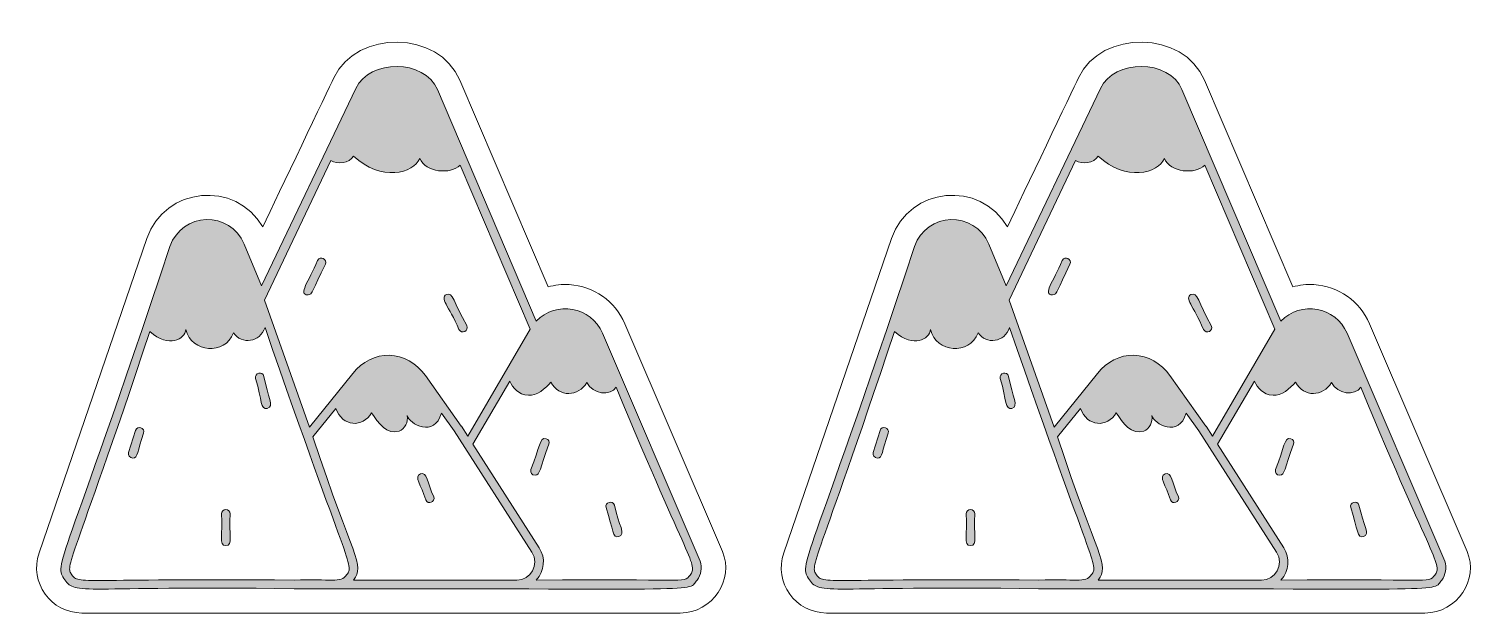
# Model space of a CAD drawing. Header units: inches. Extents: x 16.8 to 30, y -9.1 to -3.1.
# Drawn here: x 26.48 to 29.994, y -4.907 to -3.491 of the extents above; entities that cross this region are included whole.
import ezdxf

# ---------------------------------------------------------------- set-up
doc = ezdxf.new("R2010")
doc.units = ezdxf.units.IN
doc.header["$MEASUREMENT"] = 0
doc.layers.add('_U+0421_U+043B_U+043E_U+0439 1', color=7, linetype='Continuous')

# ---------------------------------------------------------------- blocks, each defined once
blk = doc.blocks.new('block 4')
at = {"layer": '_U+0421_U+043B_U+043E_U+0439 1', "lineweight": 0}
for points, knots in [([(28.1066, -4.7809), (28.1066, -4.7809), (27.8699, -4.2286), (27.8699, -4.2286), (27.8422, -4.1641), (27.7578, -4.1489), (27.7095, -4.1994), (27.7095, -4.1994), (27.4699, -3.6379), (27.4699, -3.6379), (27.4387, -3.5637), (27.3063, -3.5633), (27.2722, -3.6349), (27.2722, -3.6349), (27.0441, -4.1139), (27.0441, -4.1139), (27.0441, -4.1139), (27.0018, -4.0124), (27.0018, -4.0124), (26.9678, -3.9308), (26.8508, -3.9341), (26.822, -4.0181), (26.5597, -4.8067), (26.5388, -4.7865), (26.5673, -4.8264), (26.5948, -4.865), (26.6003, -4.8403), (27.1226, -4.8478), (27.1226, -4.8478), (27.2254, -4.8478), (27.2254, -4.8478), (28.1278, -4.8478), (28.0775, -4.8566), (28.0993, -4.8271), (28.109, -4.814), (28.1118, -4.7975), (28.1066, -4.7809)], [0, 0, 0, 0, 1, 1, 1, 2, 2, 2, 3, 3, 3, 4, 4, 4, 5, 5, 5, 6, 6, 6, 7, 7, 7, 8, 8, 8, 9, 9, 9, 10, 10, 10, 11, 11, 11, 12, 12, 12, 12]), ([(27.212, -3.8098), (27.2271, -3.8199), (27.2567, -3.8161), (27.2669, -3.7993), (27.333, -3.8613), (27.413, -3.8411), (27.4272, -3.8047), (27.4411, -3.8387), (27.5021, -3.8447), (27.5253, -3.8207), (27.5253, -3.8207), (27.695, -4.2185), (27.695, -4.2185), (27.695, -4.2185), (27.5435, -4.4778), (27.5435, -4.4778), (27.5435, -4.4778), (27.5283, -4.4539), (27.5283, -4.4539), (27.5282, -4.4539), (27.5281, -4.4538), (27.5281, -4.4537), (27.528, -4.4537), (27.528, -4.4536), (27.528, -4.4535), (27.528, -4.4535), (27.4408, -4.3312), (27.4408, -4.3312), (27.4191, -4.3007), (27.3873, -4.2828), (27.3534, -4.282), (27.3197, -4.2812), (27.2877, -4.2971), (27.265, -4.3259), (27.265, -4.3259), (27.1601, -4.4566), (27.1601, -4.4566), (27.1601, -4.4566), (27.0508, -4.1482), (27.0508, -4.1482), (27.0508, -4.1482), (27.212, -3.8098), (27.212, -3.8098)], [0, 0, 0, 0, 1, 1, 1, 2, 2, 2, 3, 3, 3, 4, 4, 4, 5, 5, 5, 6, 6, 6, 7, 7, 7, 8, 8, 8, 9, 9, 9, 10, 10, 10, 11, 11, 11, 12, 12, 12, 13, 13, 13, 14, 14, 14, 14]), ([(27.2506, -4.8138), (27.235, -4.8359), (27.2124, -4.8234), (27.1226, -4.8269), (26.6011, -4.8224), (26.6013, -4.8382), (26.5843, -4.8143), (26.5672, -4.7905), (26.5802, -4.8015), (26.7732, -4.2247), (26.82, -4.2656), (26.8573, -4.2429), (26.8607, -4.2194), (26.8742, -4.2768), (26.9546, -4.2825), (26.976, -4.2277), (26.9951, -4.2562), (27.0405, -4.2513), (27.0523, -4.2148), (27.2555, -4.8026), (27.2682, -4.789), (27.2506, -4.8138)], [0, 0, 0, 0, 1, 1, 1, 2, 2, 2, 3, 3, 3, 4, 4, 4, 5, 5, 5, 6, 6, 6, 7, 7, 7, 7]), ([(28.0826, -4.8147), (28.0663, -4.8366), (28.07, -4.8226), (27.7097, -4.8269), (27.7297, -4.805), (27.7327, -4.7735), (27.7166, -4.7484), (27.7166, -4.7484), (27.5561, -4.4975), (27.5561, -4.4975), (27.5561, -4.4975), (27.6456, -4.3444), (27.6456, -4.3444), (27.6536, -4.3621), (27.6647, -4.3769), (27.6906, -4.3789), (27.7103, -4.3803), (27.7323, -4.3628), (27.7453, -4.3468), (27.7643, -4.3851), (27.8119, -4.3822), (27.8325, -4.3483), (27.8459, -4.3772), (27.8894, -4.3806), (27.9034, -4.3596), (28.0818, -4.7913), (28.1018, -4.7887), (28.0826, -4.8147)], [0, 0, 0, 0, 1, 1, 1, 2, 2, 2, 3, 3, 3, 4, 4, 4, 5, 5, 5, 6, 6, 6, 7, 7, 7, 8, 8, 8, 9, 9, 9, 9]), ([(27.6623, -4.8269), (27.6623, -4.8269), (27.2667, -4.8269), (27.2667, -4.8269), (27.2955, -4.7883), (27.2658, -4.7755), (27.1683, -4.4797), (27.1683, -4.4797), (27.2237, -4.4106), (27.2237, -4.4106), (27.2399, -4.4558), (27.2892, -4.4584), (27.3104, -4.4213), (27.3263, -4.4457), (27.3485, -4.4767), (27.3773, -4.4657), (27.3903, -4.4608), (27.4003, -4.4438), (27.3968, -4.4281), (27.4016, -4.4488), (27.4635, -4.4829), (27.4799, -4.422), (27.4799, -4.422), (27.5108, -4.4653), (27.5108, -4.4653), (27.5108, -4.4653), (27.6991, -4.7596), (27.6991, -4.7596), (27.7177, -4.7888), (27.6968, -4.8269), (27.6623, -4.8269)], [0, 0, 0, 0, 1, 1, 1, 2, 2, 2, 3, 3, 3, 4, 4, 4, 5, 5, 5, 6, 6, 6, 7, 7, 7, 8, 8, 8, 9, 9, 9, 10, 10, 10, 10])]:
    blk.add_open_spline(points, degree=3, knots=knots, dxfattribs=at)
blk = doc.blocks.new('block 8')
at = {"layer": '_U+0421_U+043B_U+043E_U+0439 1', "lineweight": 0}
for points, knots in [([(29.9111, -4.7809), (29.9111, -4.7809), (29.6744, -4.2286), (29.6744, -4.2286), (29.6467, -4.1641), (29.5623, -4.1489), (29.514, -4.1994), (29.514, -4.1994), (29.2744, -3.6379), (29.2744, -3.6379), (29.2432, -3.5637), (29.1108, -3.5633), (29.0767, -3.6349), (29.0767, -3.6349), (28.8486, -4.1139), (28.8486, -4.1139), (28.8486, -4.1139), (28.8063, -4.0124), (28.8063, -4.0124), (28.7723, -3.9308), (28.6553, -3.9341), (28.6265, -4.0181), (28.3642, -4.8067), (28.3433, -4.7865), (28.3718, -4.8264), (28.3993, -4.865), (28.4048, -4.8403), (28.9271, -4.8478), (28.9271, -4.8478), (29.0299, -4.8478), (29.0299, -4.8478), (29.9323, -4.8478), (29.882, -4.8566), (29.9038, -4.8271), (29.9135, -4.814), (29.9163, -4.7975), (29.9111, -4.7809)], [0, 0, 0, 0, 1, 1, 1, 2, 2, 2, 3, 3, 3, 4, 4, 4, 5, 5, 5, 6, 6, 6, 7, 7, 7, 8, 8, 8, 9, 9, 9, 10, 10, 10, 11, 11, 11, 12, 12, 12, 12]), ([(29.0165, -3.8098), (29.0316, -3.8199), (29.0612, -3.8161), (29.0714, -3.7993), (29.1375, -3.8613), (29.2175, -3.8411), (29.2317, -3.8047), (29.2456, -3.8387), (29.3066, -3.8447), (29.3298, -3.8207), (29.3298, -3.8207), (29.4995, -4.2185), (29.4995, -4.2185), (29.4995, -4.2185), (29.348, -4.4778), (29.348, -4.4778), (29.348, -4.4778), (29.3328, -4.4539), (29.3328, -4.4539), (29.3327, -4.4539), (29.3326, -4.4538), (29.3326, -4.4537), (29.3325, -4.4537), (29.3325, -4.4536), (29.3325, -4.4535), (29.3325, -4.4535), (29.2453, -4.3312), (29.2453, -4.3312), (29.2236, -4.3007), (29.1918, -4.2828), (29.1579, -4.282), (29.1242, -4.2812), (29.0922, -4.2971), (29.0696, -4.3259), (29.0696, -4.3259), (28.9646, -4.4566), (28.9646, -4.4566), (28.9646, -4.4566), (28.8553, -4.1482), (28.8553, -4.1482), (28.8553, -4.1482), (29.0165, -3.8098), (29.0165, -3.8098)], [0, 0, 0, 0, 1, 1, 1, 2, 2, 2, 3, 3, 3, 4, 4, 4, 5, 5, 5, 6, 6, 6, 7, 7, 7, 8, 8, 8, 9, 9, 9, 10, 10, 10, 11, 11, 11, 12, 12, 12, 13, 13, 13, 14, 14, 14, 14]), ([(29.0551, -4.8138), (29.0395, -4.8359), (29.0169, -4.8234), (28.9271, -4.8269), (28.4056, -4.8224), (28.4058, -4.8382), (28.3888, -4.8143), (28.3717, -4.7905), (28.3847, -4.8015), (28.5777, -4.2247), (28.6245, -4.2656), (28.6618, -4.2429), (28.6652, -4.2194), (28.6787, -4.2768), (28.7591, -4.2825), (28.7805, -4.2277), (28.7996, -4.2562), (28.845, -4.2513), (28.8568, -4.2148), (29.06, -4.8026), (29.0727, -4.789), (29.0551, -4.8138)], [0, 0, 0, 0, 1, 1, 1, 2, 2, 2, 3, 3, 3, 4, 4, 4, 5, 5, 5, 6, 6, 6, 7, 7, 7, 7]), ([(29.8871, -4.8147), (29.8709, -4.8366), (29.8745, -4.8226), (29.5142, -4.8269), (29.5342, -4.805), (29.5372, -4.7735), (29.5211, -4.7484), (29.5211, -4.7484), (29.3606, -4.4975), (29.3606, -4.4975), (29.3606, -4.4975), (29.4501, -4.3444), (29.4501, -4.3444), (29.4582, -4.3621), (29.4692, -4.3769), (29.4951, -4.3789), (29.5148, -4.3803), (29.5368, -4.3628), (29.5498, -4.3468), (29.5688, -4.3851), (29.6164, -4.3822), (29.637, -4.3483), (29.6504, -4.3772), (29.694, -4.3806), (29.7079, -4.3596), (29.8863, -4.7913), (29.9063, -4.7887), (29.8871, -4.8147)], [0, 0, 0, 0, 1, 1, 1, 2, 2, 2, 3, 3, 3, 4, 4, 4, 5, 5, 5, 6, 6, 6, 7, 7, 7, 8, 8, 8, 9, 9, 9, 9]), ([(29.4668, -4.8269), (29.4668, -4.8269), (29.0712, -4.8269), (29.0712, -4.8269), (29.1, -4.7883), (29.0703, -4.7755), (28.9728, -4.4797), (28.9728, -4.4797), (29.0282, -4.4106), (29.0282, -4.4106), (29.0445, -4.4558), (29.0937, -4.4584), (29.1149, -4.4213), (29.1308, -4.4457), (29.153, -4.4767), (29.1818, -4.4657), (29.1948, -4.4608), (29.2048, -4.4438), (29.2013, -4.4281), (29.2061, -4.4488), (29.268, -4.4829), (29.2844, -4.422), (29.2844, -4.422), (29.3153, -4.4653), (29.3153, -4.4653), (29.3153, -4.4653), (29.5036, -4.7596), (29.5036, -4.7596), (29.5222, -4.7888), (29.5013, -4.8269), (29.4668, -4.8269)], [0, 0, 0, 0, 1, 1, 1, 2, 2, 2, 3, 3, 3, 4, 4, 4, 5, 5, 5, 6, 6, 6, 7, 7, 7, 8, 8, 8, 9, 9, 9, 10, 10, 10, 10])]:
    blk.add_open_spline(points, degree=3, knots=knots, dxfattribs=at)

msp = doc.modelspace()

# ---------------------------------------------------------------- hatches: boundary and pattern name
at = {"layer": '_U+0421_U+043B_U+043E_U+0439 1', "true_color": 0xffffff}
h = msp.add_hatch(color=7, dxfattribs=at)
h.dxf.hatch_style = 2
edge = h.paths.add_edge_path()
edge.add_spline(control_points=[(28.1066, -4.7809), (28.1066, -4.7809), (27.8699, -4.2286), (27.8699, -4.2286), (27.8422, -4.1641), (27.7578, -4.1489), (27.7095, -4.1994), (27.7095, -4.1994), (27.4699, -3.6379), (27.4699, -3.6379), (27.4387, -3.5637), (27.3063, -3.5633), (27.2722, -3.6349), (27.2722, -3.6349), (27.0441, -4.1139), (27.0441, -4.1139), (27.0441, -4.1139), (27.0018, -4.0124), (27.0018, -4.0124), (26.9678, -3.9308), (26.8508, -3.9341), (26.822, -4.0181), (26.5597, -4.8067), (26.5388, -4.7865), (26.5673, -4.8264), (26.5948, -4.865), (26.6003, -4.8403), (27.1226, -4.8478), (27.1226, -4.8478), (27.2254, -4.8478), (27.2254, -4.8478), (28.1278, -4.8478), (28.0775, -4.8566), (28.0993, -4.8271), (28.109, -4.814), (28.1118, -4.7975), (28.1066, -4.7809)], knot_values=[0, 0, 0, 0, 1, 1, 1, 2, 2, 2, 3, 3, 3, 4, 4, 4, 5, 5, 5, 6, 6, 6, 7, 7, 7, 8, 8, 8, 9, 9, 9, 10, 10, 10, 11, 11, 11, 12, 12, 12, 12], degree=3, periodic=1)
edge = h.paths.add_edge_path()
edge.add_spline(control_points=[(27.212, -3.8098), (27.2271, -3.8199), (27.2567, -3.8161), (27.2669, -3.7993), (27.333, -3.8613), (27.413, -3.8411), (27.4272, -3.8047), (27.4411, -3.8387), (27.5021, -3.8447), (27.5253, -3.8207), (27.5253, -3.8207), (27.695, -4.2185), (27.695, -4.2185), (27.695, -4.2185), (27.5435, -4.4778), (27.5435, -4.4778), (27.5435, -4.4778), (27.5283, -4.4539), (27.5283, -4.4539), (27.5282, -4.4539), (27.5281, -4.4538), (27.5281, -4.4537), (27.528, -4.4537), (27.528, -4.4536), (27.528, -4.4535), (27.528, -4.4535), (27.4408, -4.3312), (27.4408, -4.3312), (27.4191, -4.3007), (27.3873, -4.2828), (27.3534, -4.282), (27.3197, -4.2812), (27.2877, -4.2971), (27.265, -4.3259), (27.265, -4.3259), (27.1601, -4.4566), (27.1601, -4.4566), (27.1601, -4.4566), (27.0508, -4.1482), (27.0508, -4.1482), (27.0508, -4.1482), (27.212, -3.8098), (27.212, -3.8098)], knot_values=[0, 0, 0, 0, 1, 1, 1, 2, 2, 2, 3, 3, 3, 4, 4, 4, 5, 5, 5, 6, 6, 6, 7, 7, 7, 8, 8, 8, 9, 9, 9, 10, 10, 10, 11, 11, 11, 12, 12, 12, 13, 13, 13, 14, 14, 14, 14], degree=3, periodic=1)
edge = h.paths.add_edge_path()
edge.add_spline(control_points=[(27.2506, -4.8138), (27.235, -4.8359), (27.2124, -4.8234), (27.1226, -4.8269), (26.6011, -4.8224), (26.6013, -4.8382), (26.5843, -4.8143), (26.5672, -4.7905), (26.5802, -4.8015), (26.7732, -4.2247), (26.82, -4.2656), (26.8573, -4.2429), (26.8607, -4.2194), (26.8742, -4.2768), (26.9546, -4.2825), (26.976, -4.2277), (26.9951, -4.2562), (27.0405, -4.2513), (27.0523, -4.2148), (27.2555, -4.8026), (27.2682, -4.789), (27.2506, -4.8138)], knot_values=[0, 0, 0, 0, 1, 1, 1, 2, 2, 2, 3, 3, 3, 4, 4, 4, 5, 5, 5, 6, 6, 6, 7, 7, 7, 7], degree=3, periodic=1)
edge = h.paths.add_edge_path()
edge.add_spline(control_points=[(27.6623, -4.8269), (27.6623, -4.8269), (27.2667, -4.8269), (27.2667, -4.8269), (27.2955, -4.7883), (27.2658, -4.7755), (27.1683, -4.4797), (27.1683, -4.4797), (27.2237, -4.4106), (27.2237, -4.4106), (27.2399, -4.4558), (27.2892, -4.4584), (27.3104, -4.4213), (27.3263, -4.4457), (27.3485, -4.4767), (27.3773, -4.4657), (27.3903, -4.4608), (27.4003, -4.4438), (27.3968, -4.4281), (27.4016, -4.4488), (27.4635, -4.4829), (27.4799, -4.422), (27.4799, -4.422), (27.5108, -4.4653), (27.5108, -4.4653), (27.5108, -4.4653), (27.6991, -4.7596), (27.6991, -4.7596), (27.7177, -4.7888), (27.6968, -4.8269), (27.6623, -4.8269)], knot_values=[0, 0, 0, 0, 1, 1, 1, 2, 2, 2, 3, 3, 3, 4, 4, 4, 5, 5, 5, 6, 6, 6, 7, 7, 7, 8, 8, 8, 9, 9, 9, 10, 10, 10, 10], degree=3, periodic=1)
edge = h.paths.add_edge_path()
edge.add_spline(control_points=[(28.0826, -4.8147), (28.0663, -4.8366), (28.07, -4.8226), (27.7097, -4.8269), (27.7297, -4.805), (27.7327, -4.7735), (27.7166, -4.7484), (27.7166, -4.7484), (27.5561, -4.4975), (27.5561, -4.4975), (27.5561, -4.4975), (27.6456, -4.3444), (27.6456, -4.3444), (27.6536, -4.3621), (27.6647, -4.3769), (27.6906, -4.3789), (27.7103, -4.3803), (27.7323, -4.3628), (27.7453, -4.3468), (27.7643, -4.3851), (27.8119, -4.3822), (27.8325, -4.3483), (27.8459, -4.3772), (27.8894, -4.3806), (27.9034, -4.3596), (28.0818, -4.7913), (28.1018, -4.7887), (28.0826, -4.8147)], knot_values=[0, 0, 0, 0, 1, 1, 1, 2, 2, 2, 3, 3, 3, 4, 4, 4, 5, 5, 5, 6, 6, 6, 7, 7, 7, 8, 8, 8, 9, 9, 9, 9], degree=3, periodic=1)
edge = h.paths.add_edge_path()
edge.add_spline(control_points=[(26.7582, -4.4708), (26.7419, -4.5152), (26.7449, -4.531), (26.7316, -4.531), (26.7246, -4.531), (26.7195, -4.5242), (26.7217, -4.5175), (26.7217, -4.5175), (26.7383, -4.4645), (26.7383, -4.4645), (26.7424, -4.4514), (26.7623, -4.4577), (26.7582, -4.4708)], knot_values=[0, 0, 0, 0, 1, 1, 1, 2, 2, 2, 3, 3, 3, 4, 4, 4, 4], degree=3, periodic=1)
edge = h.paths.add_edge_path()
edge.add_spline(control_points=[(27.0497, -4.3331), (27.0587, -4.3832), (27.0754, -4.4063), (27.0578, -4.4106), (27.0411, -4.4146), (27.0453, -4.3925), (27.0295, -4.3381), (27.0262, -4.3247), (27.0464, -4.3197), (27.0497, -4.3331)], knot_values=[0, 0, 0, 0, 1, 1, 1, 2, 2, 2, 3, 3, 3, 3], degree=3, periodic=1)
edge = h.paths.add_edge_path()
edge.add_spline(control_points=[(26.9574, -4.7432), (26.9394, -4.7432), (26.95, -4.7165), (26.947, -4.6666), (26.947, -4.6528), (26.9678, -4.6528), (26.9678, -4.6666), (26.9647, -4.717), (26.9754, -4.7432), (26.9574, -4.7432)], knot_values=[0, 0, 0, 0, 1, 1, 1, 2, 2, 2, 3, 3, 3, 3], degree=3, periodic=1)
edge = h.paths.add_edge_path()
edge.add_spline(control_points=[(27.1565, -4.1356), (27.1307, -4.1356), (27.1586, -4.1034), (27.1796, -4.0522), (27.1856, -4.0397), (27.2044, -4.0487), (27.1985, -4.0611), (27.1667, -4.1232), (27.1684, -4.1356), (27.1565, -4.1356)], knot_values=[0, 0, 0, 0, 1, 1, 1, 2, 2, 2, 3, 3, 3, 3], degree=3, periodic=1)
edge = h.paths.add_edge_path()
edge.add_spline(control_points=[(27.5223, -4.2194), (27.4969, -4.161), (27.4754, -4.1429), (27.4917, -4.1348), (27.508, -4.1267), (27.5095, -4.1546), (27.541, -4.2101), (27.5471, -4.2224), (27.5285, -4.2317), (27.5223, -4.2194)], knot_values=[0, 0, 0, 0, 1, 1, 1, 2, 2, 2, 3, 3, 3, 3], degree=3, periodic=1)
edge = h.paths.add_edge_path()
edge.add_spline(control_points=[(27.4612, -4.625), (27.4661, -4.6379), (27.4466, -4.6453), (27.4417, -4.6325), (27.4311, -4.5968), (27.4123, -4.5757), (27.4288, -4.5694), (27.4453, -4.563), (27.4453, -4.5911), (27.4612, -4.625)], knot_values=[0, 0, 0, 0, 1, 1, 1, 2, 2, 2, 3, 3, 3, 3], degree=3, periodic=1)
edge = h.paths.add_edge_path()
edge.add_spline(control_points=[(27.7403, -4.4976), (27.717, -4.5573), (27.7199, -4.573), (27.7066, -4.573), (27.6994, -4.573), (27.6944, -4.5659), (27.6968, -4.5591), (27.7187, -4.5061), (27.7167, -4.4784), (27.7339, -4.4843), (27.7393, -4.4862), (27.7422, -4.4921), (27.7403, -4.4976)], knot_values=[0, 0, 0, 0, 1, 1, 1, 2, 2, 2, 3, 3, 3, 4, 4, 4, 4], degree=3, periodic=1)
edge = h.paths.add_edge_path()
edge.add_spline(control_points=[(27.8988, -4.6455), (27.9097, -4.694), (27.9273, -4.7165), (27.9099, -4.7215), (27.8937, -4.7261), (27.897, -4.7055), (27.8788, -4.6513), (27.875, -4.6381), (27.895, -4.6323), (27.8988, -4.6455)], knot_values=[0, 0, 0, 0, 1, 1, 1, 2, 2, 2, 3, 3, 3, 3], degree=3, periodic=1)
h = msp.add_hatch(color=7, dxfattribs=at)
h.dxf.hatch_style = 2
edge = h.paths.add_edge_path()
edge.add_spline(control_points=[(29.9111, -4.7809), (29.9111, -4.7809), (29.6744, -4.2286), (29.6744, -4.2286), (29.6467, -4.1641), (29.5623, -4.1489), (29.514, -4.1994), (29.514, -4.1994), (29.2744, -3.6379), (29.2744, -3.6379), (29.2432, -3.5637), (29.1108, -3.5633), (29.0767, -3.6349), (29.0767, -3.6349), (28.8486, -4.1139), (28.8486, -4.1139), (28.8486, -4.1139), (28.8063, -4.0124), (28.8063, -4.0124), (28.7723, -3.9308), (28.6553, -3.9341), (28.6265, -4.0181), (28.3642, -4.8067), (28.3433, -4.7865), (28.3718, -4.8264), (28.3993, -4.865), (28.4048, -4.8403), (28.9271, -4.8478), (28.9271, -4.8478), (29.0299, -4.8478), (29.0299, -4.8478), (29.9323, -4.8478), (29.882, -4.8566), (29.9038, -4.8271), (29.9135, -4.814), (29.9163, -4.7975), (29.9111, -4.7809)], knot_values=[0, 0, 0, 0, 1, 1, 1, 2, 2, 2, 3, 3, 3, 4, 4, 4, 5, 5, 5, 6, 6, 6, 7, 7, 7, 8, 8, 8, 9, 9, 9, 10, 10, 10, 11, 11, 11, 12, 12, 12, 12], degree=3, periodic=1)
edge = h.paths.add_edge_path()
edge.add_spline(control_points=[(29.0165, -3.8098), (29.0316, -3.8199), (29.0612, -3.8161), (29.0714, -3.7993), (29.1375, -3.8613), (29.2175, -3.8411), (29.2317, -3.8047), (29.2456, -3.8387), (29.3066, -3.8447), (29.3298, -3.8207), (29.3298, -3.8207), (29.4995, -4.2185), (29.4995, -4.2185), (29.4995, -4.2185), (29.348, -4.4778), (29.348, -4.4778), (29.348, -4.4778), (29.3328, -4.4539), (29.3328, -4.4539), (29.3327, -4.4539), (29.3326, -4.4538), (29.3326, -4.4537), (29.3325, -4.4537), (29.3325, -4.4536), (29.3325, -4.4535), (29.3325, -4.4535), (29.2453, -4.3312), (29.2453, -4.3312), (29.2236, -4.3007), (29.1918, -4.2828), (29.1579, -4.282), (29.1242, -4.2812), (29.0922, -4.2971), (29.0696, -4.3259), (29.0696, -4.3259), (28.9646, -4.4566), (28.9646, -4.4566), (28.9646, -4.4566), (28.8553, -4.1482), (28.8553, -4.1482), (28.8553, -4.1482), (29.0165, -3.8098), (29.0165, -3.8098)], knot_values=[0, 0, 0, 0, 1, 1, 1, 2, 2, 2, 3, 3, 3, 4, 4, 4, 5, 5, 5, 6, 6, 6, 7, 7, 7, 8, 8, 8, 9, 9, 9, 10, 10, 10, 11, 11, 11, 12, 12, 12, 13, 13, 13, 14, 14, 14, 14], degree=3, periodic=1)
edge = h.paths.add_edge_path()
edge.add_spline(control_points=[(29.0551, -4.8138), (29.0395, -4.8359), (29.0169, -4.8234), (28.9271, -4.8269), (28.4056, -4.8224), (28.4058, -4.8382), (28.3888, -4.8143), (28.3717, -4.7905), (28.3847, -4.8015), (28.5777, -4.2247), (28.6245, -4.2656), (28.6618, -4.2429), (28.6652, -4.2194), (28.6787, -4.2768), (28.7591, -4.2825), (28.7805, -4.2277), (28.7996, -4.2562), (28.845, -4.2513), (28.8568, -4.2148), (29.06, -4.8026), (29.0727, -4.789), (29.0551, -4.8138)], knot_values=[0, 0, 0, 0, 1, 1, 1, 2, 2, 2, 3, 3, 3, 4, 4, 4, 5, 5, 5, 6, 6, 6, 7, 7, 7, 7], degree=3, periodic=1)
edge = h.paths.add_edge_path()
edge.add_spline(control_points=[(29.4668, -4.8269), (29.4668, -4.8269), (29.0712, -4.8269), (29.0712, -4.8269), (29.1, -4.7883), (29.0703, -4.7755), (28.9728, -4.4797), (28.9728, -4.4797), (29.0282, -4.4106), (29.0282, -4.4106), (29.0445, -4.4558), (29.0937, -4.4584), (29.1149, -4.4213), (29.1308, -4.4457), (29.153, -4.4767), (29.1818, -4.4657), (29.1948, -4.4608), (29.2048, -4.4438), (29.2013, -4.4281), (29.2061, -4.4488), (29.268, -4.4829), (29.2844, -4.422), (29.2844, -4.422), (29.3153, -4.4653), (29.3153, -4.4653), (29.3153, -4.4653), (29.5036, -4.7596), (29.5036, -4.7596), (29.5222, -4.7888), (29.5013, -4.8269), (29.4668, -4.8269)], knot_values=[0, 0, 0, 0, 1, 1, 1, 2, 2, 2, 3, 3, 3, 4, 4, 4, 5, 5, 5, 6, 6, 6, 7, 7, 7, 8, 8, 8, 9, 9, 9, 10, 10, 10, 10], degree=3, periodic=1)
edge = h.paths.add_edge_path()
edge.add_spline(control_points=[(29.8871, -4.8147), (29.8709, -4.8366), (29.8745, -4.8226), (29.5142, -4.8269), (29.5342, -4.805), (29.5372, -4.7735), (29.5211, -4.7484), (29.5211, -4.7484), (29.3606, -4.4975), (29.3606, -4.4975), (29.3606, -4.4975), (29.4501, -4.3444), (29.4501, -4.3444), (29.4582, -4.3621), (29.4692, -4.3769), (29.4951, -4.3789), (29.5148, -4.3803), (29.5368, -4.3628), (29.5498, -4.3468), (29.5688, -4.3851), (29.6164, -4.3822), (29.637, -4.3483), (29.6504, -4.3772), (29.694, -4.3806), (29.7079, -4.3596), (29.8863, -4.7913), (29.9063, -4.7887), (29.8871, -4.8147)], knot_values=[0, 0, 0, 0, 1, 1, 1, 2, 2, 2, 3, 3, 3, 4, 4, 4, 5, 5, 5, 6, 6, 6, 7, 7, 7, 8, 8, 8, 9, 9, 9, 9], degree=3, periodic=1)
edge = h.paths.add_edge_path()
edge.add_spline(control_points=[(28.5627, -4.4708), (28.5464, -4.5152), (28.5494, -4.531), (28.5361, -4.531), (28.5291, -4.531), (28.5241, -4.5242), (28.5262, -4.5175), (28.5262, -4.5175), (28.5428, -4.4645), (28.5428, -4.4645), (28.5469, -4.4514), (28.5669, -4.4577), (28.5627, -4.4708)], knot_values=[0, 0, 0, 0, 1, 1, 1, 2, 2, 2, 3, 3, 3, 4, 4, 4, 4], degree=3, periodic=1)
edge = h.paths.add_edge_path()
edge.add_spline(control_points=[(28.8542, -4.3331), (28.8633, -4.3832), (28.8799, -4.4063), (28.8623, -4.4106), (28.8457, -4.4146), (28.8498, -4.3925), (28.834, -4.3381), (28.8307, -4.3247), (28.8509, -4.3197), (28.8542, -4.3331)], knot_values=[0, 0, 0, 0, 1, 1, 1, 2, 2, 2, 3, 3, 3, 3], degree=3, periodic=1)
edge = h.paths.add_edge_path()
edge.add_spline(control_points=[(28.7619, -4.7432), (28.7439, -4.7432), (28.7545, -4.7165), (28.7515, -4.6666), (28.7515, -4.6528), (28.7723, -4.6528), (28.7723, -4.6666), (28.7692, -4.717), (28.7799, -4.7432), (28.7619, -4.7432)], knot_values=[0, 0, 0, 0, 1, 1, 1, 2, 2, 2, 3, 3, 3, 3], degree=3, periodic=1)
edge = h.paths.add_edge_path()
edge.add_spline(control_points=[(28.961, -4.1356), (28.9352, -4.1356), (28.9631, -4.1034), (28.9842, -4.0522), (28.9901, -4.0397), (29.0089, -4.0487), (29.003, -4.0611), (28.9712, -4.1232), (28.9729, -4.1356), (28.961, -4.1356)], knot_values=[0, 0, 0, 0, 1, 1, 1, 2, 2, 2, 3, 3, 3, 3], degree=3, periodic=1)
edge = h.paths.add_edge_path()
edge.add_spline(control_points=[(29.3268, -4.2194), (29.3014, -4.161), (29.28, -4.1429), (29.2962, -4.1348), (29.3125, -4.1267), (29.314, -4.1546), (29.3455, -4.2101), (29.3516, -4.2224), (29.333, -4.2317), (29.3268, -4.2194)], knot_values=[0, 0, 0, 0, 1, 1, 1, 2, 2, 2, 3, 3, 3, 3], degree=3, periodic=1)
edge = h.paths.add_edge_path()
edge.add_spline(control_points=[(29.2657, -4.625), (29.2706, -4.6379), (29.2511, -4.6453), (29.2462, -4.6325), (29.2356, -4.5968), (29.2168, -4.5757), (29.2334, -4.5694), (29.2498, -4.563), (29.2499, -4.5911), (29.2657, -4.625)], knot_values=[0, 0, 0, 0, 1, 1, 1, 2, 2, 2, 3, 3, 3, 3], degree=3, periodic=1)
edge = h.paths.add_edge_path()
edge.add_spline(control_points=[(29.5448, -4.4976), (29.5215, -4.5573), (29.5244, -4.573), (29.5111, -4.573), (29.504, -4.573), (29.4989, -4.5659), (29.5013, -4.5591), (29.5232, -4.5061), (29.5212, -4.4784), (29.5384, -4.4843), (29.5438, -4.4862), (29.5467, -4.4921), (29.5448, -4.4976)], knot_values=[0, 0, 0, 0, 1, 1, 1, 2, 2, 2, 3, 3, 3, 4, 4, 4, 4], degree=3, periodic=1)
edge = h.paths.add_edge_path()
edge.add_spline(control_points=[(29.7033, -4.6455), (29.7142, -4.694), (29.7318, -4.7165), (29.7144, -4.7215), (29.6982, -4.7261), (29.7015, -4.7055), (29.6833, -4.6513), (29.6795, -4.6381), (29.6995, -4.6323), (29.7033, -4.6455)], knot_values=[0, 0, 0, 0, 1, 1, 1, 2, 2, 2, 3, 3, 3, 3], degree=3, periodic=1)

# ---------------------------------------------------------------- linework, layer by layer
at = {"layer": '_U+0421_U+043B_U+043E_U+0439 1', "color": 1, "lineweight": 9, "true_color": 0xff0000}
for points in [[(28.1609, -4.7576), (28.1609, -4.7576), (27.9241, -4.2054), (27.9241, -4.2054), (27.9006, -4.1506), (27.8491, -4.1143), (27.7896, -4.1106), (27.7719, -4.1095), (27.7546, -4.1117), (27.7382, -4.1162), (27.7382, -4.1162), (27.5243, -3.6149), (27.5243, -3.6149), (27.4736, -3.4945), (27.2754, -3.4909), (27.2189, -3.6095), (27.2028, -3.6433), (27.0851, -3.8906), (27.0469, -3.9708), (26.9807, -3.857), (26.8095, -3.8727), (26.7662, -3.999), (26.7662, -3.999), (26.5047, -4.7612), (26.5047, -4.7612), (26.4803, -4.8325), (26.5334, -4.9068), (26.6087, -4.9068), (26.6087, -4.9068), (28.0584, -4.9068), (28.0584, -4.9068), (28.1375, -4.9068), (28.1897, -4.8245), (28.1609, -4.7576)], [(29.9654, -4.7576), (29.9654, -4.7576), (29.7286, -4.2054), (29.7286, -4.2054), (29.7052, -4.1506), (29.6536, -4.1143), (29.5941, -4.1106), (29.5764, -4.1095), (29.5592, -4.1117), (29.5427, -4.1162), (29.5427, -4.1162), (29.3288, -3.6149), (29.3288, -3.6149), (29.2781, -3.4945), (29.0799, -3.4909), (29.0234, -3.6095), (29.0073, -3.6433), (28.8896, -3.8906), (28.8514, -3.9708), (28.7852, -3.857), (28.614, -3.8727), (28.5707, -3.999), (28.5707, -3.999), (28.3092, -4.7612), (28.3092, -4.7612), (28.2848, -4.8325), (28.3379, -4.9068), (28.4132, -4.9068), (28.4132, -4.9068), (29.8629, -4.9068), (29.8629, -4.9068), (29.942, -4.9068), (29.9942, -4.8245), (29.9654, -4.7576)]]:
    msp.add_open_spline(points, degree=3, knots=[0, 0, 0, 0, 1, 1, 1, 2, 2, 2, 3, 3, 3, 4, 4, 4, 5, 5, 5, 6, 6, 6, 7, 7, 7, 8, 8, 8, 9, 9, 9, 10, 10, 10, 11, 11, 11, 11], dxfattribs=at)
at = {"layer": '_U+0421_U+043B_U+043E_U+0439 1', "lineweight": 0}
for points, knots in [([(27.1565, -4.1356), (27.1307, -4.1356), (27.1586, -4.1034), (27.1796, -4.0522), (27.1856, -4.0397), (27.2044, -4.0487), (27.1985, -4.0611), (27.1667, -4.1232), (27.1684, -4.1356), (27.1565, -4.1356)], [0, 0, 0, 0, 1, 1, 1, 2, 2, 2, 3, 3, 3, 3]), ([(28.961, -4.1356), (28.9352, -4.1356), (28.9631, -4.1034), (28.9842, -4.0522), (28.9901, -4.0397), (29.0089, -4.0487), (29.003, -4.0611), (28.9712, -4.1232), (28.9729, -4.1356), (28.961, -4.1356)], [0, 0, 0, 0, 1, 1, 1, 2, 2, 2, 3, 3, 3, 3]), ([(27.5223, -4.2194), (27.4969, -4.161), (27.4754, -4.1429), (27.4917, -4.1348), (27.508, -4.1267), (27.5095, -4.1546), (27.541, -4.2101), (27.5471, -4.2224), (27.5285, -4.2317), (27.5223, -4.2194)], [0, 0, 0, 0, 1, 1, 1, 2, 2, 2, 3, 3, 3, 3]), ([(29.3268, -4.2194), (29.3014, -4.161), (29.28, -4.1429), (29.2962, -4.1348), (29.3125, -4.1267), (29.314, -4.1546), (29.3455, -4.2101), (29.3516, -4.2224), (29.333, -4.2317), (29.3268, -4.2194)], [0, 0, 0, 0, 1, 1, 1, 2, 2, 2, 3, 3, 3, 3]), ([(27.0497, -4.3331), (27.0587, -4.3832), (27.0754, -4.4063), (27.0578, -4.4106), (27.0411, -4.4146), (27.0453, -4.3925), (27.0295, -4.3381), (27.0262, -4.3247), (27.0464, -4.3197), (27.0497, -4.3331)], [0, 0, 0, 0, 1, 1, 1, 2, 2, 2, 3, 3, 3, 3]), ([(28.8542, -4.3331), (28.8633, -4.3832), (28.8799, -4.4063), (28.8623, -4.4106), (28.8457, -4.4146), (28.8498, -4.3925), (28.834, -4.3381), (28.8307, -4.3247), (28.8509, -4.3197), (28.8542, -4.3331)], [0, 0, 0, 0, 1, 1, 1, 2, 2, 2, 3, 3, 3, 3]), ([(26.7582, -4.4708), (26.7419, -4.5152), (26.7449, -4.531), (26.7316, -4.531), (26.7246, -4.531), (26.7195, -4.5242), (26.7217, -4.5175), (26.7217, -4.5175), (26.7383, -4.4645), (26.7383, -4.4645), (26.7424, -4.4514), (26.7623, -4.4577), (26.7582, -4.4708)], [0, 0, 0, 0, 1, 1, 1, 2, 2, 2, 3, 3, 3, 4, 4, 4, 4]), ([(28.5627, -4.4708), (28.5464, -4.5152), (28.5494, -4.531), (28.5361, -4.531), (28.5291, -4.531), (28.5241, -4.5242), (28.5262, -4.5175), (28.5262, -4.5175), (28.5428, -4.4645), (28.5428, -4.4645), (28.5469, -4.4514), (28.5669, -4.4577), (28.5627, -4.4708)], [0, 0, 0, 0, 1, 1, 1, 2, 2, 2, 3, 3, 3, 4, 4, 4, 4]), ([(27.7403, -4.4976), (27.717, -4.5573), (27.7199, -4.573), (27.7066, -4.573), (27.6994, -4.573), (27.6944, -4.5659), (27.6968, -4.5591), (27.7187, -4.5061), (27.7167, -4.4784), (27.7339, -4.4843), (27.7393, -4.4862), (27.7422, -4.4921), (27.7403, -4.4976)], [0, 0, 0, 0, 1, 1, 1, 2, 2, 2, 3, 3, 3, 4, 4, 4, 4]), ([(29.5448, -4.4976), (29.5215, -4.5573), (29.5244, -4.573), (29.5111, -4.573), (29.504, -4.573), (29.4989, -4.5659), (29.5013, -4.5591), (29.5232, -4.5061), (29.5212, -4.4784), (29.5384, -4.4843), (29.5438, -4.4862), (29.5467, -4.4921), (29.5448, -4.4976)], [0, 0, 0, 0, 1, 1, 1, 2, 2, 2, 3, 3, 3, 4, 4, 4, 4]), ([(27.4612, -4.625), (27.4661, -4.6379), (27.4466, -4.6453), (27.4417, -4.6325), (27.4311, -4.5968), (27.4123, -4.5757), (27.4288, -4.5694), (27.4453, -4.563), (27.4453, -4.5911), (27.4612, -4.625)], [0, 0, 0, 0, 1, 1, 1, 2, 2, 2, 3, 3, 3, 3]), ([(29.2657, -4.625), (29.2706, -4.6379), (29.2511, -4.6453), (29.2462, -4.6325), (29.2356, -4.5968), (29.2168, -4.5757), (29.2334, -4.5694), (29.2498, -4.563), (29.2499, -4.5911), (29.2657, -4.625)], [0, 0, 0, 0, 1, 1, 1, 2, 2, 2, 3, 3, 3, 3]), ([(27.8988, -4.6455), (27.9097, -4.694), (27.9273, -4.7165), (27.9099, -4.7215), (27.8937, -4.7261), (27.897, -4.7055), (27.8788, -4.6513), (27.875, -4.6381), (27.895, -4.6323), (27.8988, -4.6455)], [0, 0, 0, 0, 1, 1, 1, 2, 2, 2, 3, 3, 3, 3]), ([(29.7033, -4.6455), (29.7142, -4.694), (29.7318, -4.7165), (29.7144, -4.7215), (29.6982, -4.7261), (29.7015, -4.7055), (29.6833, -4.6513), (29.6795, -4.6381), (29.6995, -4.6323), (29.7033, -4.6455)], [0, 0, 0, 0, 1, 1, 1, 2, 2, 2, 3, 3, 3, 3]), ([(26.9574, -4.7432), (26.9394, -4.7432), (26.95, -4.7165), (26.947, -4.6666), (26.947, -4.6528), (26.9678, -4.6528), (26.9678, -4.6666), (26.9647, -4.717), (26.9754, -4.7432), (26.9574, -4.7432)], [0, 0, 0, 0, 1, 1, 1, 2, 2, 2, 3, 3, 3, 3]), ([(28.7619, -4.7432), (28.7439, -4.7432), (28.7545, -4.7165), (28.7515, -4.6666), (28.7515, -4.6528), (28.7723, -4.6528), (28.7723, -4.6666), (28.7692, -4.717), (28.7799, -4.7432), (28.7619, -4.7432)], [0, 0, 0, 0, 1, 1, 1, 2, 2, 2, 3, 3, 3, 3])]:
    msp.add_open_spline(points, degree=3, knots=knots, dxfattribs=at)

# ---------------------------------------------------------------- block references
at = {"layer": '_U+0421_U+043B_U+043E_U+0439 1'}
for name in ['block 4', 'block 8']:
    msp.add_blockref(name, (0, 0), dxfattribs=at)

doc.saveas('drawing.dxf')
